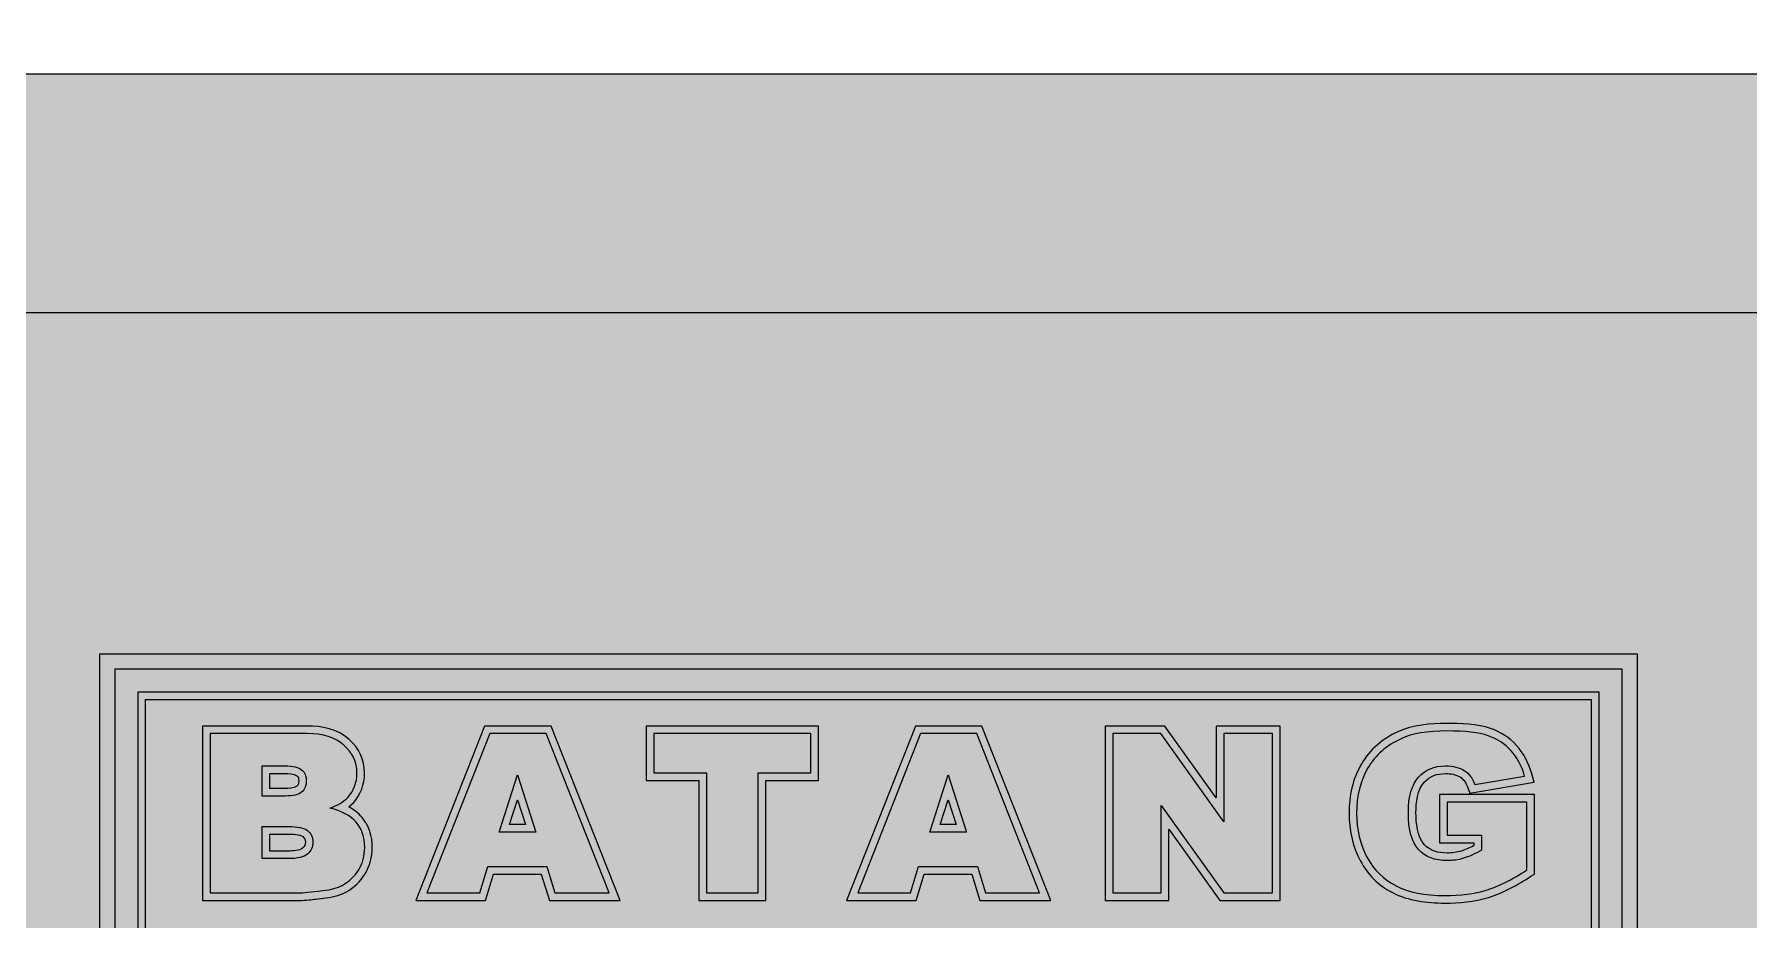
# Model space of a CAD drawing. Header units: centimetres. Extents: x -292707 to 138715, y -53922 to 66277.
# Drawn here: x 79319.1 to 79588.5, y -7425.1 to -7285.9 of the extents above; entities that cross this region are included whole.
import ezdxf
from ezdxf.xclip import XClip

# ---------------------------------------------------------------- set-up
doc = ezdxf.new("R2010")
doc.units = ezdxf.units.CM
doc.header["$XCLIPFRAME"] = 0
for name, color, linetype in [('A-ALINE-1', 91, 'Continuous'), ('A-ALINE-2', 101, 'Continuous'), ('A-ALINE-7', 119, 'Continuous'), ('A-TEXT', 254, 'Continuous')]:
    doc.layers.add(name, color=color, linetype=linetype)
for name, color, linetype, lineweight, true_color in [('A-FILL-1', 250, 'Continuous', 0, 0x333333), ('A-FILL-3', 7, 'Continuous', 0, 0x666666), ('A-FILL-4', 9, 'Continuous', 0, 0x808080), ('A-FILL-7', 7, 'Continuous', 0, 0xcccccc), ('A-HATCH-97', 7, 'Continuous', 0, 0xf7f7f7), ('A-HATCH-97 @ 0.1', 7, 'Continuous', 0, 0xf7f7f7), ('A-HATCH-97 @ 10', 7, 'Continuous', 0, 0xf7f7f7), ('A-HATCH-97 @ 5', 7, 'Continuous', 0, 0xf7f7f7), ('A-HATCH-97 @ 7', 7, 'Continuous', 0, 0xf7f7f7)]:
    doc.layers.add(name, color=color, linetype=linetype, lineweight=lineweight, true_color=true_color)
doc.layers.add('A-SWING AREA', color=7, linetype='Continuous', lineweight=0, true_color=0xf7f7f7, transparency=0.2)
doc.layers.add('Layer 1', color=7, linetype='Continuous', lineweight=0)

# ---------------------------------------------------------------- blocks, each defined once
blk = doc.blocks.new('*U1262')
at = {"layer": 'A-HATCH-97 @ 0.1', "ltscale": 0.25}
h = blk.add_hatch(color=256, dxfattribs=at)
h.dxf.hatch_style = 1
edge = h.paths.add_edge_path()
edge.add_arc((12875.62, 4867.37), 4890.17, 273.02792, 446.81423)
edge.add_line((13147.39, 9749.98), (4559.1, 9751))
edge.add_arc((4877.74, 4867.66), 4893.72, 93.73327, 266.32035)
edge.add_line((4563.67, -15.97), (13133.94, -15.98))
edge = h.paths.add_edge_path(flags=16)
edge.add_arc((12875.62, 4867.37), 3874.17, 273.39645, 446.65752)
edge.add_line((13101.5, 8734.95), (4593.03, 8734.92))
edge.add_arc((4878.11, 4867.29), 3878.12, 94.21564, 265.718)
edge.add_line((4588.55, 1000), (13105.14, 1000))
at = {"layer": 'A-HATCH-97 @ 10', "ltscale": 0.25}
h = blk.add_hatch(color=256, dxfattribs=at)
h.dxf.hatch_style = 1
edge = h.paths.add_edge_path()
edge.add_arc((12875.62, 4867.37), 4890.17, 273.02792, 446.81423)
edge.add_line((13147.39, 9749.98), (4559.1, 9751))
edge.add_arc((4877.74, 4867.66), 4893.72, 93.73327, 266.32035)
edge.add_line((4563.67, -15.97), (13133.94, -15.98))
edge = h.paths.add_edge_path(flags=16)
edge.add_arc((12875.62, 4867.37), 3874.17, 273.39645, 446.65752)
edge.add_line((13101.5, 8734.95), (4593.03, 8734.92))
edge.add_arc((4878.11, 4867.29), 3878.12, 94.21564, 265.718)
edge.add_line((4588.55, 1000), (13105.14, 1000))
at = {"layer": 'A-HATCH-97 @ 5', "ltscale": 0.25}
h = blk.add_hatch(color=256, dxfattribs=at)
h.dxf.hatch_style = 1
edge = h.paths.add_edge_path()
edge.add_arc((12875.62, 4867.37), 4890.17, 273.02792, 446.81423)
edge.add_line((13147.39, 9749.98), (4559.1, 9751))
edge.add_arc((4877.74, 4867.66), 4893.72, 93.73327, 266.32035)
edge.add_line((4563.67, -15.97), (13133.94, -15.98))
edge = h.paths.add_edge_path(flags=16)
edge.add_arc((12875.62, 4867.37), 3874.17, 273.39645, 446.65752)
edge.add_line((13101.5, 8734.95), (4593.03, 8734.92))
edge.add_arc((4878.11, 4867.29), 3878.12, 94.21564, 265.718)
edge.add_line((4588.55, 1000), (13105.14, 1000))
at = {"layer": 'A-HATCH-97 @ 7', "ltscale": 0.25}
h = blk.add_hatch(color=256, dxfattribs=at)
h.dxf.hatch_style = 1
edge = h.paths.add_edge_path()
edge.add_arc((12875.62, 4867.37), 4890.17, 273.02792, 446.81423)
edge.add_line((13147.39, 9749.98), (4559.1, 9751))
edge.add_arc((4877.74, 4867.66), 4893.72, 93.73327, 266.32035)
edge.add_line((4563.67, -15.97), (13133.94, -15.98))
edge = h.paths.add_edge_path(flags=16)
edge.add_arc((12875.62, 4867.37), 3874.17, 273.39645, 446.65752)
edge.add_line((13101.5, 8734.95), (4593.03, 8734.92))
edge.add_arc((4878.11, 4867.29), 3878.12, 94.21564, 265.718)
edge.add_line((4588.55, 1000), (13105.14, 1000))
blk = doc.blocks.new('A$C9c5f5d7f')
at = {"layer": 'A-FILL-3', "ltscale": 0.25}
h = blk.add_hatch(dxfattribs=at)
h.set_pattern_fill('AR-CONC', color=256, scale=1.5)
h.paths.add_polyline_path([(13128.02, 9735), (4559.62, 9735, 0.937266), (4564.7, 0), (13133.09, 0, 0.948995)])
h.paths.add_polyline_path([(13105.14, 1000), (4598.66, 1000, -0.929898), (4594.14, 8735), (13100.62, 8735, -0.942961)], flags=16)
h.paths.add_polyline_path([(13104.93, 1007), (4598.92, 1007, -0.929837), (4594.4, 8728), (13100.42, 8728, -0.942911)], flags=0)
h.paths.add_polyline_path([(13103.33, 1061), (4600.87, 1061, -0.929359), (4596.38, 8674), (13098.84, 8674, -0.94252)], flags=0)
h.paths.add_polyline_path([(13103.12, 1068), (4601.12, 1068, -0.929296), (4596.64, 8667), (13098.63, 8667, -0.942468)], flags=0)
h.paths.add_polyline_path([(14343.5, 4481.31), (14142.03, 4481.31), (14142.03, 1425), (3562.03, 1425), (3562.03, 4481.31), (3360.56, 4481.31), (3360.56, 5218.69), (3562.03, 5218.69), (3562.03, 8275), (14142.03, 8275), (14142.03, 5218.69), (14343.5, 5218.69)], flags=0)
h.paths.add_polyline_path([(12479.9, 4113.37, -0.499146), (12479.9, 5586.63)], flags=0)
h.paths.add_polyline_path([(7945.41, 4850, -1), (9758.65, 4850, -1)], flags=0)
h.paths.add_polyline_path([(5224.16, 4113.37), (5224.16, 5586.63, -0.499146)], flags=0)
at = {"layer": 'A-TEXT', "ltscale": 0.25}
h = blk.add_hatch(dxfattribs=at)
h.set_pattern_fill('AR-SAND', color=256, scale=5)
h.set_pattern_definition([(37.5, (-15380.85, 39760.94), (-8.00016, 244.7066), [0, -193.04, 0, -215.9, 0, -206.375]), (7.5, (-15380.85, 39760.94), (224.7616, 358.4126), [0, -104.14, 0, -173.99, 0, -66.675]), (327.5, (-15537.06, 39760.94), (395.4962, 0.7186), [0, -63.5, 0, -228.6, 0, -298.45]), (317.5, (-15537.06, 39760.94), (381.7782, 111.4647), [0, -31.75, 0, -149.86, 0, -171.45])])
h.paths.add_polyline_path([(13094.56, 8682.16), (4590.38, 8682.16, 0.92959), (4594.89, 1017.16), (13099.06, 1017.16, 0.942709)])
h.paths.add_polyline_path([(14338.46, 5200.85), (14338.46, 4463.47), (14136.99, 4463.47), (14136.99, 1407.16), (3556.99, 1407.16), (3556.99, 4463.47), (3355.52, 4463.47), (3355.52, 5200.85), (3556.99, 5200.85), (3556.99, 8257.16), (14136.99, 8257.16), (14136.99, 5200.85)], flags=16)
h.paths.add_polyline_path([(12474.86, 4095.53, -0.499146), (12474.86, 5568.78)], flags=0)
h.paths.add_polyline_path([(9753.61, 4832.16, -1), (7940.37, 4832.16, -1)], flags=0)
h.paths.add_polyline_path([(5219.12, 4095.53), (5219.12, 5568.78, -0.499146)], flags=0)
at = {"layer": 'A-ALINE-7', "ltscale": 0.14}
for points in [[(13133.51, -16, 0.949076), (13128.43, 9751), (4559.1, 9751, 0.937365), (4564.18, -16)], [(13105.14, 1000, 0.942961), (13100.62, 8735), (4594.14, 8735, 0.929898), (4598.66, 1000)], [(13104.93, 1007, 0.942911), (13100.42, 8728), (4594.4, 8728, 0.929837), (4598.92, 1007)], [(13103.33, 1061, 0.94252), (13098.84, 8674), (4596.38, 8674, 0.929359), (4600.87, 1061)], [(13103.12, 1068, 0.942468), (13098.63, 8667), (4596.64, 8667, 0.929296), (4601.12, 1068)]]:
    blk.add_lwpolyline(points, format="xyb", close=True, dxfattribs=at)
at = {"layer": 'A-HATCH-97'}
blk.add_blockref('*U1262', (0, 0), dxfattribs=at)
blk = doc.blocks.new('A$Cbe0cbb12')
at = {"layer": 'A-FILL-7'}
h = blk.add_hatch(color=256, dxfattribs=at)
h.dxf.hatch_style = 1
h.paths.add_polyline_path([(13116.4, 9302.82), (4610.38, 9302.82, 0.929837), (4614.9, 1581.82), (13120.92, 1581.82, 0.942911)])
h.paths.add_polyline_path([(13119.43, 1631.82), (4616.7, 1631.82, -0.929395), (4612.21, 9252.82), (13114.94, 9252.82, -0.942549)], flags=16)
h.paths.add_polyline_path([(13119.22, 1638.82), (4616.96, 1638.82, -0.929332), (4612.47, 9245.82), (13114.73, 9245.82, -0.942498)], flags=0)
h.paths.add_polyline_path([(16275.77, 5424.98, -1), (16195.77, 5424.98, -1)], flags=0)
h.paths.add_polyline_path([(16270.77, 5424.98, -1), (16200.77, 5424.98, -1)], flags=0)
h.paths.add_polyline_path([(1415.77, 5424.69, -1), (1495.77, 5424.69, -1)], flags=0)
h.paths.add_polyline_path([(1420.77, 5424.69, -1), (1490.77, 5424.69, -1)], flags=0)
at = {"layer": 'A-ALINE-2', "ltscale": 0.14}
blk.add_lwpolyline([(13149.49, 558.82, 0.949076), (13144.41, 10325.82), (4575.08, 10325.82, 0.937365), (4580.17, 558.82)], format="xyb", close=True, dxfattribs=at)
at = {"layer": 'A-ALINE-7', "ltscale": 0.14}
for points in [[(13121.12, 1574.82, 0.942961), (13116.6, 9309.82), (4610.12, 9309.82, 0.929898), (4614.64, 1574.82)], [(13120.92, 1581.82, 0.942911), (13116.4, 9302.82), (4610.38, 9302.82, 0.929837), (4614.9, 1581.82)], [(13119.43, 1631.82, 0.942549), (13114.94, 9252.82), (4612.21, 9252.82, 0.929395), (4616.7, 1631.82)], [(13119.22, 1638.82, 0.942498), (13114.73, 9245.82), (4612.47, 9245.82, 0.929332), (4616.96, 1638.82)]]:
    blk.add_lwpolyline(points, format="xyb", close=True, dxfattribs=at)
at = {"layer": 'A-FILL-4', "ltscale": 0.14}
for points in [[(13149.49, 558.82, 0.949076), (13144.41, 10325.82), (4575.08, 10325.82, 0.937365), (4580.17, 558.82)], [(13149.36, 563.82, 0.949051), (13144.28, 10320.82), (4575.24, 10320.82, 0.937334), (4580.33, 563.82)], [(13146.12, 685.82, 0.948418), (13141.1, 10198.82), (4579.25, 10198.82, 0.936562), (4584.26, 685.82)], [(13145.99, 690.82, 0.948392), (13140.97, 10193.82), (4579.41, 10193.82, 0.936529), (4584.43, 690.82)], [(13142.7, 812.82, 0.947735), (13137.75, 10071.82), (4583.47, 10071.82, 0.935726), (4588.42, 812.82)], [(13142.57, 817.82, 0.947707), (13137.62, 10066.82), (4583.64, 10066.82, 0.935693), (4588.58, 817.82)], [(13139.24, 939.82, 0.947023), (13134.35, 9944.82), (4587.75, 9944.82, 0.934856), (4592.63, 939.82)], [(13139.1, 944.82, 0.946994), (13134.22, 9939.82), (4587.92, 9939.82, 0.934821), (4592.8, 944.82)], [(13135.72, 1066.82, 0.94628), (13130.91, 9817.82), (4592.09, 9817.82, 0.93395), (4596.9, 1066.82)], [(13135.58, 1071.82, 0.94625), (13130.77, 9812.82), (4592.26, 9812.82, 0.933913), (4597.07, 1071.82)], [(13132.15, 1193.82, 0.945506), (13127.41, 9690.82), (4596.5, 9690.82, 0.933004), (4601.24, 1193.82)], [(13132.01, 1198.82, 0.945474), (13127.27, 9685.82), (4596.67, 9685.82, 0.932966), (4601.41, 1198.82)], [(13128.53, 1320.82, 0.944696), (13123.86, 9563.82), (4600.97, 9563.82, 0.932015), (4605.64, 1320.82)], [(13128.39, 1325.82, 0.944663), (13123.72, 9558.82), (4601.14, 9558.82, 0.931975), (4605.81, 1325.82)], [(13124.86, 1447.82, 0.943849), (13120.26, 9436.82), (4605.51, 9436.82, 0.930981), (4610.1, 1447.82)], [(13124.71, 1452.82, 0.943815), (13120.12, 9431.82), (4605.69, 9431.82, 0.93094), (4610.28, 1452.82)]]:
    blk.add_lwpolyline(points, format="xyb", close=True, dxfattribs=at)
blk = doc.blocks.new('A$Cd4ad7b5f')
at = {"layer": 'A-TEXT', "ltscale": 0.25}
ref = blk.add_blockref('A$Cbe0cbb12', (0, -395.24), dxfattribs=at)
XClip(ref).set_block_clipping_path([(8868.0110777855, 2208.5938469607), (13149.4932564329, 2208.5938469592), (13149.4932564269, 1234.4284291711), (13277.9047802549, 1160.047494989), (13002.8841529844, 1124.4739437796), (13149.4932564269, 1088.9003925701), (13149.4932564269, 218.7804978578), (8868.0110777795, 218.7804978593), (8868.0110777795, 1088.9003925716), (8721.401974337, 1124.473943781), (8996.4226016075, 1160.0474949905), (8868.0110777795, 1234.4284291725)])
blk = doc.blocks.new('Block_0')
at = {"layer": 'A-FILL-1', "true_color": 0x1d1819, "transparency": 33554687}
h = blk.add_hatch(color=250, dxfattribs=at)
edge = h.paths.add_edge_path()
edge.add_spline(control_points=[(248.03, -351.33), (248.03, -351.33), (248.03, -420.03), (248.03, -420.03), (248.19, -439.94), (261.16, -466.28), (297.64, -475.34), (334.11, -466.28), (347.09, -439.94), (347.24, -420.03), (347.24, -420.03), (347.24, -351.33), (347.24, -351.33), (347.24, -351.33), (297.64, -351.33), (297.64, -351.33), (297.64, -351.33), (248.03, -351.33), (248.03, -351.33)], knot_values=[0, 0, 0, 0, 1, 1, 1, 2, 2, 2, 3, 3, 3, 4, 4, 4, 5, 5, 5, 6, 6, 6, 6], degree=3, periodic=0)
at = {"layer": 'A-FILL-1', "true_color": 0xfefefe, "transparency": 33554687}
h = blk.add_hatch(color=7, dxfattribs=at)
edge = h.paths.add_edge_path()
edge.add_spline(control_points=[(249.02, -352.31), (249.02, -352.31), (249.02, -420.02), (249.02, -420.02), (249.1, -431.23), (253.2, -442.29), (260, -451.16), (269.34, -463.35), (282.93, -470.63), (297.64, -474.33), (312.34, -470.63), (325.93, -463.35), (335.28, -451.16), (342.07, -442.29), (346.17, -431.23), (346.26, -420.02), (346.26, -420.02), (346.26, -352.31), (346.26, -352.31), (346.26, -352.31), (249.02, -352.31), (249.02, -352.31)], knot_values=[0, 0, 0, 0, 1, 1, 1, 2, 2, 2, 3, 3, 3, 4, 4, 4, 5, 5, 5, 6, 6, 6, 7, 7, 7, 7], degree=3, periodic=0)
at = {"layer": 'A-FILL-1', "true_color": 0x1d1819, "transparency": 33554687}
h = blk.add_hatch(color=250, dxfattribs=at)
edge = h.paths.add_edge_path()
edge.add_spline(control_points=[(250.49, -353.79), (250.49, -353.79), (250.49, -420.02), (250.49, -420.02), (250.58, -430.9), (254.57, -441.65), (261.17, -450.26), (270.23, -462.08), (283.4, -469.17), (297.64, -472.81), (311.88, -469.17), (325.05, -462.08), (334.11, -450.26), (340.7, -441.65), (344.7, -430.9), (344.78, -420.02), (344.78, -420.02), (344.78, -353.79), (344.78, -353.79), (344.78, -353.79), (250.49, -353.79), (250.49, -353.79)], knot_values=[0, 0, 0, 0, 1, 1, 1, 2, 2, 2, 3, 3, 3, 4, 4, 4, 5, 5, 5, 6, 6, 6, 7, 7, 7, 7], degree=3, periodic=0)
at = {"layer": 'A-FILL-1', "true_color": 0xd60007, "transparency": 33554687}
h = blk.add_hatch(color=12, dxfattribs=at)
edge = h.paths.add_edge_path()
edge.add_spline(control_points=[(250.98, -354.28), (250.98, -354.28), (250.98, -420.01), (250.98, -420.01), (251.07, -430.79), (255.03, -441.44), (261.56, -449.96), (270.52, -461.66), (283.55, -468.68), (297.64, -472.3), (311.72, -468.68), (324.75, -461.66), (333.72, -449.96), (340.25, -441.44), (344.21, -430.79), (344.29, -420.02), (344.29, -420.02), (344.29, -354.28), (344.29, -354.28), (344.29, -354.28), (250.98, -354.28), (250.98, -354.28)], knot_values=[0, 0, 0, 0, 1, 1, 1, 2, 2, 2, 3, 3, 3, 4, 4, 4, 5, 5, 5, 6, 6, 6, 7, 7, 7, 7], degree=3, periodic=0)
at = {"layer": 'A-FILL-1', "true_color": 0x1d1819, "transparency": 33554687}
h = blk.add_hatch(color=250, dxfattribs=at)
edge = h.paths.add_edge_path()
edge.add_spline(control_points=[(303.29, -362.35), (303.29, -362.35), (302.78, -360.75), (302.78, -360.75), (302.78, -360.75), (302.26, -362.35), (302.26, -362.35), (302.26, -362.35), (303.29, -362.35), (303.29, -362.35)], knot_values=[0, 0, 0, 0, 1, 1, 1, 2, 2, 2, 3, 3, 3, 3], degree=3, periodic=0)
edge = h.paths.add_edge_path()
edge.add_spline(control_points=[(275.49, -362.35), (275.49, -362.35), (274.98, -360.75), (274.98, -360.75), (274.98, -360.75), (274.47, -362.35), (274.47, -362.35), (274.47, -362.35), (275.49, -362.35), (275.49, -362.35), (275.49, -362.35), (275.49, -362.35), (275.49, -362.35)], knot_values=[0, 0, 0, 0, 1, 1, 1, 2, 2, 2, 3, 3, 3, 4, 4, 4, 4], degree=3, periodic=0)
edge = h.paths.add_edge_path()
edge.add_spline(control_points=[(259, -364.06), (259, -364.06), (260.21, -364.06), (260.21, -364.06), (260.44, -364.06), (260.92, -364.04), (261.11, -363.88), (261.24, -363.77), (261.29, -363.64), (261.29, -363.48), (261.29, -363.33), (261.24, -363.22), (261.12, -363.13), (260.93, -362.98), (260.43, -362.96), (260.2, -362.96), (260.2, -362.96), (259, -362.96), (259, -362.96), (259, -362.96), (259, -364.06), (259, -364.06), (259, -364.06), (259, -364.06), (259, -364.06)], knot_values=[0, 0, 0, 0, 1, 1, 1, 2, 2, 2, 3, 3, 3, 4, 4, 4, 5, 5, 5, 6, 6, 6, 7, 7, 7, 8, 8, 8, 8], degree=3, periodic=0)
edge = h.paths.add_edge_path()
edge.add_spline(control_points=[(259, -360.02), (259, -360.02), (259.96, -360.02), (259.96, -360.02), (260.14, -360.02), (260.58, -360), (260.73, -359.88), (260.84, -359.79), (260.86, -359.65), (260.86, -359.52), (260.86, -359.39), (260.84, -359.28), (260.73, -359.2), (260.58, -359.07), (260.17, -359.06), (259.98, -359.06), (259.98, -359.06), (259, -359.06), (259, -359.06), (259, -359.06), (259, -360.02), (259, -360.02), (259, -360.02), (259, -360.02), (259, -360.02)], knot_values=[0, 0, 0, 0, 1, 1, 1, 2, 2, 2, 3, 3, 3, 4, 4, 4, 5, 5, 5, 6, 6, 6, 7, 7, 7, 8, 8, 8, 8], degree=3, periodic=0)
edge = h.paths.add_edge_path()
edge.add_spline(control_points=[(336.71, -363.71), (336.71, -363.71), (336.71, -363.53), (336.71, -363.53), (336.71, -363.53), (334.49, -363.53), (334.49, -363.53), (334.49, -363.53), (334.49, -360.41), (334.49, -360.41), (334.49, -360.41), (340.62, -360.41), (340.62, -360.41), (340.62, -360.41), (340.62, -365.55), (340.62, -365.55), (340.62, -365.55), (340.39, -365.69), (340.39, -365.69), (339.56, -366.23), (338.61, -366.76), (337.66, -367.05), (336.75, -367.33), (335.76, -367.42), (334.82, -367.42), (333.68, -367.42), (332.48, -367.27), (331.46, -366.74), (330.55, -366.28), (329.86, -365.58), (329.38, -364.68), (328.87, -363.73), (328.65, -362.69), (328.65, -361.62), (328.65, -360.5), (328.88, -359.42), (329.45, -358.44), (330, -357.5), (330.81, -356.81), (331.8, -356.36), (332.75, -355.92), (333.92, -355.82), (334.96, -355.82), (335.84, -355.82), (336.95, -355.86), (337.79, -356.15), (338.44, -356.38), (339.01, -356.74), (339.47, -357.24), (339.94, -357.77), (340.25, -358.4), (340.45, -359.08), (340.45, -359.08), (340.61, -359.61), (340.61, -359.61), (340.61, -359.61), (336.44, -360.32), (336.44, -360.32), (336.44, -360.32), (336.3, -359.92), (336.3, -359.92), (336.21, -359.66), (336.06, -359.44), (335.82, -359.28), (335.55, -359.11), (335.2, -359.06), (334.88, -359.06), (334.34, -359.06), (333.87, -359.21), (333.5, -359.62), (333.06, -360.11), (332.97, -360.95), (332.97, -361.58), (332.97, -362.22), (333.05, -363.14), (333.51, -363.63), (333.89, -364.06), (334.42, -364.19), (334.98, -364.19), (335.29, -364.19), (335.6, -364.15), (335.9, -364.06), (336.18, -363.97), (336.45, -363.85), (336.71, -363.71), (336.71, -363.71), (336.71, -363.71), (336.71, -363.71)], knot_values=[0, 0, 0, 0, 1, 1, 1, 2, 2, 2, 3, 3, 3, 4, 4, 4, 5, 5, 5, 6, 6, 6, 7, 7, 7, 8, 8, 8, 9, 9, 9, 10, 10, 10, 11, 11, 11, 12, 12, 12, 13, 13, 13, 14, 14, 14, 15, 15, 15, 16, 16, 16, 17, 17, 17, 18, 18, 18, 19, 19, 19, 20, 20, 20, 21, 21, 21, 22, 22, 22, 23, 23, 23, 24, 24, 24, 25, 25, 25, 26, 26, 26, 27, 27, 27, 28, 28, 28, 29, 29, 29, 29], degree=3, periodic=0)
edge = h.paths.add_edge_path()
edge.add_spline(control_points=[(320.08, -360.63), (320.08, -360.63), (320.08, -355.99), (320.08, -355.99), (320.08, -355.99), (324.21, -355.99), (324.21, -355.99), (324.21, -355.99), (324.21, -367.25), (324.21, -367.25), (324.21, -367.25), (320.32, -367.25), (320.32, -367.25), (320.32, -367.25), (317.02, -362.65), (317.02, -362.65), (317.02, -362.65), (317.02, -367.25), (317.02, -367.25), (317.02, -367.25), (312.91, -367.25), (312.91, -367.25), (312.91, -367.25), (312.91, -355.99), (312.91, -355.99), (312.91, -355.99), (316.77, -355.99), (316.77, -355.99), (316.77, -355.99), (320.08, -360.63), (320.08, -360.63), (320.08, -360.63), (320.08, -360.63), (320.08, -360.63)], knot_values=[0, 0, 0, 0, 1, 1, 1, 2, 2, 2, 3, 3, 3, 4, 4, 4, 5, 5, 5, 6, 6, 6, 7, 7, 7, 8, 8, 8, 9, 9, 9, 10, 10, 10, 11, 11, 11, 11], degree=3, periodic=0)
edge = h.paths.add_edge_path()
edge.add_spline(control_points=[(304.3, -365.55), (304.3, -365.55), (301.23, -365.55), (301.23, -365.55), (301.23, -365.55), (300.71, -367.25), (300.71, -367.25), (300.71, -367.25), (296.22, -367.25), (296.22, -367.25), (296.22, -367.25), (300.66, -355.99), (300.66, -355.99), (300.66, -355.99), (304.96, -355.99), (304.96, -355.99), (304.96, -355.99), (309.41, -367.25), (309.41, -367.25), (309.41, -367.25), (304.83, -367.25), (304.83, -367.25), (304.83, -367.25), (304.3, -365.55), (304.3, -365.55), (304.3, -365.55), (304.3, -365.55), (304.3, -365.55)], knot_values=[0, 0, 0, 0, 1, 1, 1, 2, 2, 2, 3, 3, 3, 4, 4, 4, 5, 5, 5, 6, 6, 6, 7, 7, 7, 8, 8, 8, 9, 9, 9, 9], degree=3, periodic=0)
edge = h.paths.add_edge_path()
edge.add_spline(control_points=[(291.01, -359.51), (291.01, -359.51), (291.01, -367.25), (291.01, -367.25), (291.01, -367.25), (286.69, -367.25), (286.69, -367.25), (286.69, -367.25), (286.69, -359.51), (286.69, -359.51), (286.69, -359.51), (283.29, -359.51), (283.29, -359.51), (283.29, -359.51), (283.29, -355.99), (283.29, -355.99), (283.29, -355.99), (294.41, -355.99), (294.41, -355.99), (294.41, -355.99), (294.41, -359.51), (294.41, -359.51), (294.41, -359.51), (291.01, -359.51), (291.01, -359.51), (291.01, -359.51), (291.01, -359.51), (291.01, -359.51)], knot_values=[0, 0, 0, 0, 1, 1, 1, 2, 2, 2, 3, 3, 3, 4, 4, 4, 5, 5, 5, 6, 6, 6, 7, 7, 7, 8, 8, 8, 9, 9, 9, 9], degree=3, periodic=0)
edge = h.paths.add_edge_path()
edge.add_spline(control_points=[(276.51, -365.55), (276.51, -365.55), (273.43, -365.55), (273.43, -365.55), (273.43, -365.55), (272.91, -367.25), (272.91, -367.25), (272.91, -367.25), (268.42, -367.25), (268.42, -367.25), (268.42, -367.25), (272.86, -355.99), (272.86, -355.99), (272.86, -355.99), (277.16, -355.99), (277.16, -355.99), (277.16, -355.99), (281.61, -367.25), (281.61, -367.25), (281.61, -367.25), (277.04, -367.25), (277.04, -367.25), (277.04, -367.25), (276.51, -365.55), (276.51, -365.55), (276.51, -365.55), (276.51, -365.55), (276.51, -365.55)], knot_values=[0, 0, 0, 0, 1, 1, 1, 2, 2, 2, 3, 3, 3, 4, 4, 4, 5, 5, 5, 6, 6, 6, 7, 7, 7, 8, 8, 8, 9, 9, 9, 9], degree=3, periodic=0)
edge = h.paths.add_edge_path()
edge.add_spline(control_points=[(264.09, -361.21), (264.41, -361.38), (264.7, -361.6), (264.95, -361.89), (265.41, -362.44), (265.61, -363.11), (265.61, -363.83), (265.61, -364.44), (265.46, -365.01), (265.15, -365.53), (264.84, -366.03), (264.42, -366.43), (263.9, -366.71), (263.48, -366.94), (262.93, -367.05), (262.46, -367.1), (262.14, -367.14), (261.82, -367.18), (261.51, -367.21), (261.31, -367.23), (261.1, -367.25), (260.9, -367.25), (260.9, -367.25), (254.66, -367.25), (254.66, -367.25), (254.66, -367.25), (254.66, -355.99), (254.66, -355.99), (254.66, -355.99), (261.39, -355.99), (261.39, -355.99), (262.36, -355.99), (263.36, -356.19), (264.11, -356.85), (264.76, -357.43), (265.11, -358.17), (265.11, -359.04), (265.11, -359.76), (264.87, -360.4), (264.39, -360.94), (264.29, -361.04), (264.19, -361.13), (264.09, -361.21), (264.09, -361.21), (264.09, -361.21), (264.09, -361.21)], knot_values=[0, 0, 0, 0, 1, 1, 1, 2, 2, 2, 3, 3, 3, 4, 4, 4, 5, 5, 5, 6, 6, 6, 7, 7, 7, 8, 8, 8, 9, 9, 9, 10, 10, 10, 11, 11, 11, 12, 12, 12, 13, 13, 13, 14, 14, 14, 15, 15, 15, 15], degree=3, periodic=0)
at = {"layer": 'A-FILL-1', "true_color": 0xfefefe, "transparency": 33554687}
h = blk.add_hatch(color=7, dxfattribs=at)
edge = h.paths.add_edge_path()
edge.add_spline(control_points=[(334.98, -363.03), (334.98, -363.03), (334.98, -360.9), (334.98, -360.9), (334.98, -360.9), (340.13, -360.9), (340.13, -360.9), (340.13, -360.9), (340.13, -365.28), (340.13, -365.28), (339.14, -365.92), (338.27, -366.35), (337.51, -366.58), (336.75, -366.82), (335.86, -366.93), (334.82, -366.93), (333.54, -366.93), (332.49, -366.72), (331.69, -366.31), (330.88, -365.89), (330.25, -365.27), (329.81, -364.45), (329.37, -363.63), (329.14, -362.69), (329.14, -361.62), (329.14, -360.5), (329.39, -359.52), (329.87, -358.69), (330.36, -357.87), (331.07, -357.24), (332.01, -356.81), (332.74, -356.47), (333.72, -356.31), (334.96, -356.31), (336.15, -356.31), (337.04, -356.41), (337.63, -356.62), (338.22, -356.82), (338.71, -357.14), (339.1, -357.57), (339.49, -358), (339.79, -358.55), (339.98, -359.22), (339.98, -359.22), (336.77, -359.76), (336.77, -359.76), (336.63, -359.37), (336.41, -359.08), (336.09, -358.87), (335.78, -358.67), (335.37, -358.56), (334.88, -358.56), (334.15, -358.56), (333.57, -358.81), (333.14, -359.29), (332.7, -359.77), (332.48, -360.54), (332.48, -361.58), (332.48, -362.7), (332.7, -363.49), (333.14, -363.97), (333.58, -364.44), (334.19, -364.68), (334.98, -364.68), (335.35, -364.68), (335.71, -364.63), (336.04, -364.53), (336.38, -364.42), (336.77, -364.25), (337.21, -364), (337.21, -364), (337.21, -363.03), (337.21, -363.03), (337.21, -363.03), (334.98, -363.03), (334.98, -363.03)], knot_values=[0, 0, 0, 0, 1, 1, 1, 2, 2, 2, 3, 3, 3, 4, 4, 4, 5, 5, 5, 6, 6, 6, 7, 7, 7, 8, 8, 8, 9, 9, 9, 10, 10, 10, 11, 11, 11, 12, 12, 12, 13, 13, 13, 14, 14, 14, 15, 15, 15, 16, 16, 16, 17, 17, 17, 18, 18, 18, 19, 19, 19, 20, 20, 20, 21, 21, 21, 22, 22, 22, 23, 23, 23, 24, 24, 24, 25, 25, 25, 25], degree=3, periodic=0)
edge = h.paths.add_edge_path()
edge.add_spline(control_points=[(313.4, -356.48), (313.4, -356.48), (316.51, -356.48), (316.51, -356.48), (316.51, -356.48), (320.57, -362.17), (320.57, -362.17), (320.57, -362.17), (320.57, -356.48), (320.57, -356.48), (320.57, -356.48), (323.71, -356.48), (323.71, -356.48), (323.71, -356.48), (323.71, -366.76), (323.71, -366.76), (323.71, -366.76), (320.57, -366.76), (320.57, -366.76), (320.57, -366.76), (316.53, -361.12), (316.53, -361.12), (316.53, -361.12), (316.53, -366.76), (316.53, -366.76), (316.53, -366.76), (313.4, -366.76), (313.4, -366.76), (313.4, -366.76), (313.4, -356.48), (313.4, -356.48), (313.4, -356.48), (313.4, -356.48), (313.4, -356.48)], knot_values=[0, 0, 0, 0, 1, 1, 1, 2, 2, 2, 3, 3, 3, 4, 4, 4, 5, 5, 5, 6, 6, 6, 7, 7, 7, 8, 8, 8, 9, 9, 9, 10, 10, 10, 11, 11, 11, 11], degree=3, periodic=0)
edge = h.paths.add_edge_path()
edge.add_spline(control_points=[(303.97, -362.84), (303.97, -362.84), (302.77, -359.14), (302.77, -359.14), (302.77, -359.14), (301.59, -362.84), (301.59, -362.84), (301.59, -362.84), (303.97, -362.84), (303.97, -362.84), (303.97, -362.84), (303.97, -362.84), (303.97, -362.84)], knot_values=[0, 0, 0, 0, 1, 1, 1, 2, 2, 2, 3, 3, 3, 4, 4, 4, 4], degree=3, periodic=0)
edge = h.paths.add_edge_path()
edge.add_spline(control_points=[(304.67, -365.06), (304.67, -365.06), (300.87, -365.06), (300.87, -365.06), (300.87, -365.06), (300.35, -366.76), (300.35, -366.76), (300.35, -366.76), (296.94, -366.76), (296.94, -366.76), (296.94, -366.76), (300.99, -356.48), (300.99, -356.48), (300.99, -356.48), (304.63, -356.48), (304.63, -356.48), (304.63, -356.48), (308.68, -366.76), (308.68, -366.76), (308.68, -366.76), (305.19, -366.76), (305.19, -366.76), (305.19, -366.76), (304.67, -365.06), (304.67, -365.06), (304.67, -365.06), (304.67, -365.06), (304.67, -365.06)], knot_values=[0, 0, 0, 0, 1, 1, 1, 2, 2, 2, 3, 3, 3, 4, 4, 4, 5, 5, 5, 6, 6, 6, 7, 7, 7, 8, 8, 8, 9, 9, 9, 9], degree=3, periodic=0)
edge = h.paths.add_edge_path()
edge.add_spline(control_points=[(283.78, -356.48), (283.78, -356.48), (293.92, -356.48), (293.92, -356.48), (293.92, -356.48), (293.92, -359.02), (293.92, -359.02), (293.92, -359.02), (290.51, -359.02), (290.51, -359.02), (290.51, -359.02), (290.51, -366.76), (290.51, -366.76), (290.51, -366.76), (287.18, -366.76), (287.18, -366.76), (287.18, -366.76), (287.18, -359.02), (287.18, -359.02), (287.18, -359.02), (283.78, -359.02), (283.78, -359.02), (283.78, -359.02), (283.78, -356.48), (283.78, -356.48), (283.78, -356.48), (283.78, -356.48), (283.78, -356.48)], knot_values=[0, 0, 0, 0, 1, 1, 1, 2, 2, 2, 3, 3, 3, 4, 4, 4, 5, 5, 5, 6, 6, 6, 7, 7, 7, 8, 8, 8, 9, 9, 9, 9], degree=3, periodic=0)
edge = h.paths.add_edge_path()
edge.add_spline(control_points=[(276.17, -362.84), (276.17, -362.84), (274.98, -359.14), (274.98, -359.14), (274.98, -359.14), (273.79, -362.84), (273.79, -362.84), (273.79, -362.84), (276.17, -362.84), (276.17, -362.84), (276.17, -362.84), (276.17, -362.84), (276.17, -362.84)], knot_values=[0, 0, 0, 0, 1, 1, 1, 2, 2, 2, 3, 3, 3, 4, 4, 4, 4], degree=3, periodic=0)
edge = h.paths.add_edge_path()
edge.add_spline(control_points=[(276.87, -365.06), (276.87, -365.06), (273.07, -365.06), (273.07, -365.06), (273.07, -365.06), (272.55, -366.76), (272.55, -366.76), (272.55, -366.76), (269.14, -366.76), (269.14, -366.76), (269.14, -366.76), (273.2, -356.48), (273.2, -356.48), (273.2, -356.48), (276.83, -356.48), (276.83, -356.48), (276.83, -356.48), (280.89, -366.76), (280.89, -366.76), (280.89, -366.76), (277.4, -366.76), (277.4, -366.76), (277.4, -366.76), (276.87, -365.06), (276.87, -365.06), (276.87, -365.06), (276.87, -365.06), (276.87, -365.06)], knot_values=[0, 0, 0, 0, 1, 1, 1, 2, 2, 2, 3, 3, 3, 4, 4, 4, 5, 5, 5, 6, 6, 6, 7, 7, 7, 8, 8, 8, 9, 9, 9, 9], degree=3, periodic=0)
edge = h.paths.add_edge_path()
edge.add_spline(control_points=[(258.51, -364.55), (258.51, -364.55), (260.21, -364.55), (260.21, -364.55), (260.79, -364.55), (261.19, -364.45), (261.42, -364.26), (261.66, -364.06), (261.78, -363.8), (261.78, -363.48), (261.78, -363.17), (261.66, -362.93), (261.43, -362.74), (261.2, -362.56), (260.79, -362.47), (260.2, -362.47), (260.2, -362.47), (258.51, -362.47), (258.51, -362.47), (258.51, -362.47), (258.51, -364.55), (258.51, -364.55), (258.51, -364.55), (258.51, -364.55), (258.51, -364.55)], knot_values=[0, 0, 0, 0, 1, 1, 1, 2, 2, 2, 3, 3, 3, 4, 4, 4, 5, 5, 5, 6, 6, 6, 7, 7, 7, 8, 8, 8, 8], degree=3, periodic=0)
edge = h.paths.add_edge_path()
edge.add_spline(control_points=[(258.51, -360.51), (258.51, -360.51), (259.96, -360.51), (259.96, -360.51), (260.48, -360.51), (260.84, -360.43), (261.05, -360.26), (261.25, -360.08), (261.35, -359.84), (261.35, -359.52), (261.35, -359.22), (261.25, -358.98), (261.05, -358.82), (260.84, -358.65), (260.49, -358.56), (259.98, -358.56), (259.98, -358.56), (258.51, -358.56), (258.51, -358.56), (258.51, -358.56), (258.51, -360.51), (258.51, -360.51), (258.51, -360.51), (258.51, -360.51), (258.51, -360.51)], knot_values=[0, 0, 0, 0, 1, 1, 1, 2, 2, 2, 3, 3, 3, 4, 4, 4, 5, 5, 5, 6, 6, 6, 7, 7, 7, 8, 8, 8, 8], degree=3, periodic=0)
edge = h.paths.add_edge_path()
edge.add_spline(control_points=[(255.15, -356.48), (255.15, -356.48), (261.39, -356.48), (261.39, -356.48), (262.43, -356.48), (263.23, -356.73), (263.78, -357.22), (264.34, -357.71), (264.62, -358.32), (264.62, -359.04), (264.62, -359.65), (264.42, -360.17), (264.02, -360.6), (263.76, -360.89), (263.37, -361.12), (262.86, -361.29), (263.63, -361.47), (264.2, -361.77), (264.57, -362.2), (264.93, -362.64), (265.12, -363.18), (265.12, -363.83), (265.12, -364.37), (264.99, -364.84), (264.73, -365.27), (264.47, -365.7), (264.11, -366.03), (263.66, -366.28), (263.38, -366.43), (262.96, -366.55), (262.4, -366.61), (261.64, -366.71), (261.15, -366.76), (260.9, -366.76), (260.9, -366.76), (255.15, -366.76), (255.15, -366.76), (255.15, -366.76), (255.15, -356.48), (255.15, -356.48), (255.15, -356.48), (255.15, -356.48), (255.15, -356.48)], knot_values=[0, 0, 0, 0, 1, 1, 1, 2, 2, 2, 3, 3, 3, 4, 4, 4, 5, 5, 5, 6, 6, 6, 7, 7, 7, 8, 8, 8, 9, 9, 9, 10, 10, 10, 11, 11, 11, 12, 12, 12, 13, 13, 13, 14, 14, 14, 14], degree=3, periodic=0)
at = {"layer": 'A-FILL-1'}
for points, knots in [([(248.03, -351.33), (248.03, -351.33), (248.03, -420.03), (248.03, -420.03), (248.19, -439.94), (261.16, -466.28), (297.64, -475.34), (334.11, -466.28), (347.09, -439.94), (347.24, -420.03), (347.24, -420.03), (347.24, -351.33), (347.24, -351.33), (347.24, -351.33), (297.64, -351.33), (297.64, -351.33), (297.64, -351.33), (248.03, -351.33), (248.03, -351.33)], [0, 0, 0, 0, 1, 1, 1, 2, 2, 2, 3, 3, 3, 4, 4, 4, 5, 5, 5, 6, 6, 6, 6]), ([(249.02, -352.31), (249.02, -352.31), (249.02, -420.02), (249.02, -420.02), (249.1, -431.23), (253.2, -442.29), (260, -451.16), (269.34, -463.35), (282.93, -470.63), (297.64, -474.33), (312.34, -470.63), (325.93, -463.35), (335.28, -451.16), (342.07, -442.29), (346.17, -431.23), (346.26, -420.02), (346.26, -420.02), (346.26, -352.31), (346.26, -352.31), (346.26, -352.31), (249.02, -352.31), (249.02, -352.31)], [0, 0, 0, 0, 1, 1, 1, 2, 2, 2, 3, 3, 3, 4, 4, 4, 5, 5, 5, 6, 6, 6, 7, 7, 7, 7]), ([(250.49, -353.79), (250.49, -353.79), (250.49, -420.02), (250.49, -420.02), (250.58, -430.9), (254.57, -441.65), (261.17, -450.26), (270.23, -462.08), (283.4, -469.17), (297.64, -472.81), (311.88, -469.17), (325.05, -462.08), (334.11, -450.26), (340.7, -441.65), (344.7, -430.9), (344.78, -420.02), (344.78, -420.02), (344.78, -353.79), (344.78, -353.79), (344.78, -353.79), (250.49, -353.79), (250.49, -353.79)], [0, 0, 0, 0, 1, 1, 1, 2, 2, 2, 3, 3, 3, 4, 4, 4, 5, 5, 5, 6, 6, 6, 7, 7, 7, 7]), ([(250.98, -354.28), (250.98, -354.28), (250.98, -420.01), (250.98, -420.01), (251.07, -430.79), (255.03, -441.44), (261.56, -449.96), (270.52, -461.66), (283.55, -468.68), (297.64, -472.3), (311.72, -468.68), (324.75, -461.66), (333.72, -449.96), (340.25, -441.44), (344.21, -430.79), (344.29, -420.02), (344.29, -420.02), (344.29, -354.28), (344.29, -354.28), (344.29, -354.28), (250.98, -354.28), (250.98, -354.28)], [0, 0, 0, 0, 1, 1, 1, 2, 2, 2, 3, 3, 3, 4, 4, 4, 5, 5, 5, 6, 6, 6, 7, 7, 7, 7]), ([(264.09, -361.21), (264.41, -361.38), (264.7, -361.6), (264.95, -361.89), (265.41, -362.44), (265.61, -363.11), (265.61, -363.83), (265.61, -364.44), (265.46, -365.01), (265.15, -365.53), (264.84, -366.03), (264.42, -366.43), (263.9, -366.71), (263.48, -366.94), (262.93, -367.05), (262.46, -367.1), (262.14, -367.14), (261.82, -367.18), (261.51, -367.21), (261.31, -367.23), (261.1, -367.25), (260.9, -367.25), (260.9, -367.25), (254.66, -367.25), (254.66, -367.25), (254.66, -367.25), (254.66, -355.99), (254.66, -355.99), (254.66, -355.99), (261.39, -355.99), (261.39, -355.99), (262.36, -355.99), (263.36, -356.19), (264.11, -356.85), (264.76, -357.43), (265.11, -358.17), (265.11, -359.04), (265.11, -359.76), (264.87, -360.4), (264.39, -360.94), (264.29, -361.04), (264.19, -361.13), (264.09, -361.21), (264.09, -361.21), (264.09, -361.21), (264.09, -361.21)], [0, 0, 0, 0, 1, 1, 1, 2, 2, 2, 3, 3, 3, 4, 4, 4, 5, 5, 5, 6, 6, 6, 7, 7, 7, 8, 8, 8, 9, 9, 9, 10, 10, 10, 11, 11, 11, 12, 12, 12, 13, 13, 13, 14, 14, 14, 15, 15, 15, 15]), ([(276.51, -365.55), (276.51, -365.55), (273.43, -365.55), (273.43, -365.55), (273.43, -365.55), (272.91, -367.25), (272.91, -367.25), (272.91, -367.25), (268.42, -367.25), (268.42, -367.25), (268.42, -367.25), (272.86, -355.99), (272.86, -355.99), (272.86, -355.99), (277.16, -355.99), (277.16, -355.99), (277.16, -355.99), (281.61, -367.25), (281.61, -367.25), (281.61, -367.25), (277.04, -367.25), (277.04, -367.25), (277.04, -367.25), (276.51, -365.55), (276.51, -365.55), (276.51, -365.55), (276.51, -365.55), (276.51, -365.55)], [0, 0, 0, 0, 1, 1, 1, 2, 2, 2, 3, 3, 3, 4, 4, 4, 5, 5, 5, 6, 6, 6, 7, 7, 7, 8, 8, 8, 9, 9, 9, 9]), ([(291.01, -359.51), (291.01, -359.51), (291.01, -367.25), (291.01, -367.25), (291.01, -367.25), (286.69, -367.25), (286.69, -367.25), (286.69, -367.25), (286.69, -359.51), (286.69, -359.51), (286.69, -359.51), (283.29, -359.51), (283.29, -359.51), (283.29, -359.51), (283.29, -355.99), (283.29, -355.99), (283.29, -355.99), (294.41, -355.99), (294.41, -355.99), (294.41, -355.99), (294.41, -359.51), (294.41, -359.51), (294.41, -359.51), (291.01, -359.51), (291.01, -359.51), (291.01, -359.51), (291.01, -359.51), (291.01, -359.51)], [0, 0, 0, 0, 1, 1, 1, 2, 2, 2, 3, 3, 3, 4, 4, 4, 5, 5, 5, 6, 6, 6, 7, 7, 7, 8, 8, 8, 9, 9, 9, 9]), ([(304.3, -365.55), (304.3, -365.55), (301.23, -365.55), (301.23, -365.55), (301.23, -365.55), (300.71, -367.25), (300.71, -367.25), (300.71, -367.25), (296.22, -367.25), (296.22, -367.25), (296.22, -367.25), (300.66, -355.99), (300.66, -355.99), (300.66, -355.99), (304.96, -355.99), (304.96, -355.99), (304.96, -355.99), (309.41, -367.25), (309.41, -367.25), (309.41, -367.25), (304.83, -367.25), (304.83, -367.25), (304.83, -367.25), (304.3, -365.55), (304.3, -365.55), (304.3, -365.55), (304.3, -365.55), (304.3, -365.55)], [0, 0, 0, 0, 1, 1, 1, 2, 2, 2, 3, 3, 3, 4, 4, 4, 5, 5, 5, 6, 6, 6, 7, 7, 7, 8, 8, 8, 9, 9, 9, 9]), ([(320.08, -360.63), (320.08, -360.63), (320.08, -355.99), (320.08, -355.99), (320.08, -355.99), (324.21, -355.99), (324.21, -355.99), (324.21, -355.99), (324.21, -367.25), (324.21, -367.25), (324.21, -367.25), (320.32, -367.25), (320.32, -367.25), (320.32, -367.25), (317.02, -362.65), (317.02, -362.65), (317.02, -362.65), (317.02, -367.25), (317.02, -367.25), (317.02, -367.25), (312.91, -367.25), (312.91, -367.25), (312.91, -367.25), (312.91, -355.99), (312.91, -355.99), (312.91, -355.99), (316.77, -355.99), (316.77, -355.99), (316.77, -355.99), (320.08, -360.63), (320.08, -360.63), (320.08, -360.63), (320.08, -360.63), (320.08, -360.63)], [0, 0, 0, 0, 1, 1, 1, 2, 2, 2, 3, 3, 3, 4, 4, 4, 5, 5, 5, 6, 6, 6, 7, 7, 7, 8, 8, 8, 9, 9, 9, 10, 10, 10, 11, 11, 11, 11]), ([(336.71, -363.71), (336.71, -363.71), (336.71, -363.53), (336.71, -363.53), (336.71, -363.53), (334.49, -363.53), (334.49, -363.53), (334.49, -363.53), (334.49, -360.41), (334.49, -360.41), (334.49, -360.41), (340.62, -360.41), (340.62, -360.41), (340.62, -360.41), (340.62, -365.55), (340.62, -365.55), (340.62, -365.55), (340.39, -365.69), (340.39, -365.69), (339.56, -366.23), (338.61, -366.76), (337.66, -367.05), (336.75, -367.33), (335.76, -367.42), (334.82, -367.42), (333.68, -367.42), (332.48, -367.27), (331.46, -366.74), (330.55, -366.28), (329.86, -365.58), (329.38, -364.68), (328.87, -363.73), (328.65, -362.69), (328.65, -361.62), (328.65, -360.5), (328.88, -359.42), (329.45, -358.44), (330, -357.5), (330.81, -356.81), (331.8, -356.36), (332.75, -355.92), (333.92, -355.82), (334.96, -355.82), (335.84, -355.82), (336.95, -355.86), (337.79, -356.15), (338.44, -356.38), (339.01, -356.74), (339.47, -357.24), (339.94, -357.77), (340.25, -358.4), (340.45, -359.08), (340.45, -359.08), (340.61, -359.61), (340.61, -359.61), (340.61, -359.61), (336.44, -360.32), (336.44, -360.32), (336.44, -360.32), (336.3, -359.92), (336.3, -359.92), (336.21, -359.66), (336.06, -359.44), (335.82, -359.28), (335.55, -359.11), (335.2, -359.06), (334.88, -359.06), (334.34, -359.06), (333.87, -359.21), (333.5, -359.62), (333.06, -360.11), (332.97, -360.95), (332.97, -361.58), (332.97, -362.22), (333.05, -363.14), (333.51, -363.63), (333.89, -364.06), (334.42, -364.19), (334.98, -364.19), (335.29, -364.19), (335.6, -364.15), (335.9, -364.06), (336.18, -363.97), (336.45, -363.85), (336.71, -363.71), (336.71, -363.71), (336.71, -363.71), (336.71, -363.71)], [0, 0, 0, 0, 1, 1, 1, 2, 2, 2, 3, 3, 3, 4, 4, 4, 5, 5, 5, 6, 6, 6, 7, 7, 7, 8, 8, 8, 9, 9, 9, 10, 10, 10, 11, 11, 11, 12, 12, 12, 13, 13, 13, 14, 14, 14, 15, 15, 15, 16, 16, 16, 17, 17, 17, 18, 18, 18, 19, 19, 19, 20, 20, 20, 21, 21, 21, 22, 22, 22, 23, 23, 23, 24, 24, 24, 25, 25, 25, 26, 26, 26, 27, 27, 27, 28, 28, 28, 29, 29, 29, 29]), ([(255.15, -356.48), (255.15, -356.48), (261.39, -356.48), (261.39, -356.48), (262.43, -356.48), (263.23, -356.73), (263.78, -357.22), (264.34, -357.71), (264.62, -358.32), (264.62, -359.04), (264.62, -359.65), (264.42, -360.17), (264.02, -360.6), (263.76, -360.89), (263.37, -361.12), (262.86, -361.29), (263.63, -361.47), (264.2, -361.77), (264.57, -362.2), (264.93, -362.64), (265.12, -363.18), (265.12, -363.83), (265.12, -364.37), (264.99, -364.84), (264.73, -365.27), (264.47, -365.7), (264.11, -366.03), (263.66, -366.28), (263.38, -366.43), (262.96, -366.55), (262.4, -366.61), (261.64, -366.71), (261.15, -366.76), (260.9, -366.76), (260.9, -366.76), (255.15, -366.76), (255.15, -366.76), (255.15, -366.76), (255.15, -356.48), (255.15, -356.48), (255.15, -356.48), (255.15, -356.48), (255.15, -356.48)], [0, 0, 0, 0, 1, 1, 1, 2, 2, 2, 3, 3, 3, 4, 4, 4, 5, 5, 5, 6, 6, 6, 7, 7, 7, 8, 8, 8, 9, 9, 9, 10, 10, 10, 11, 11, 11, 12, 12, 12, 13, 13, 13, 14, 14, 14, 14]), ([(276.87, -365.06), (276.87, -365.06), (273.07, -365.06), (273.07, -365.06), (273.07, -365.06), (272.55, -366.76), (272.55, -366.76), (272.55, -366.76), (269.14, -366.76), (269.14, -366.76), (269.14, -366.76), (273.2, -356.48), (273.2, -356.48), (273.2, -356.48), (276.83, -356.48), (276.83, -356.48), (276.83, -356.48), (280.89, -366.76), (280.89, -366.76), (280.89, -366.76), (277.4, -366.76), (277.4, -366.76), (277.4, -366.76), (276.87, -365.06), (276.87, -365.06), (276.87, -365.06), (276.87, -365.06), (276.87, -365.06)], [0, 0, 0, 0, 1, 1, 1, 2, 2, 2, 3, 3, 3, 4, 4, 4, 5, 5, 5, 6, 6, 6, 7, 7, 7, 8, 8, 8, 9, 9, 9, 9]), ([(283.78, -356.48), (283.78, -356.48), (293.92, -356.48), (293.92, -356.48), (293.92, -356.48), (293.92, -359.02), (293.92, -359.02), (293.92, -359.02), (290.51, -359.02), (290.51, -359.02), (290.51, -359.02), (290.51, -366.76), (290.51, -366.76), (290.51, -366.76), (287.18, -366.76), (287.18, -366.76), (287.18, -366.76), (287.18, -359.02), (287.18, -359.02), (287.18, -359.02), (283.78, -359.02), (283.78, -359.02), (283.78, -359.02), (283.78, -356.48), (283.78, -356.48), (283.78, -356.48), (283.78, -356.48), (283.78, -356.48)], [0, 0, 0, 0, 1, 1, 1, 2, 2, 2, 3, 3, 3, 4, 4, 4, 5, 5, 5, 6, 6, 6, 7, 7, 7, 8, 8, 8, 9, 9, 9, 9]), ([(304.67, -365.06), (304.67, -365.06), (300.87, -365.06), (300.87, -365.06), (300.87, -365.06), (300.35, -366.76), (300.35, -366.76), (300.35, -366.76), (296.94, -366.76), (296.94, -366.76), (296.94, -366.76), (300.99, -356.48), (300.99, -356.48), (300.99, -356.48), (304.63, -356.48), (304.63, -356.48), (304.63, -356.48), (308.68, -366.76), (308.68, -366.76), (308.68, -366.76), (305.19, -366.76), (305.19, -366.76), (305.19, -366.76), (304.67, -365.06), (304.67, -365.06), (304.67, -365.06), (304.67, -365.06), (304.67, -365.06)], [0, 0, 0, 0, 1, 1, 1, 2, 2, 2, 3, 3, 3, 4, 4, 4, 5, 5, 5, 6, 6, 6, 7, 7, 7, 8, 8, 8, 9, 9, 9, 9]), ([(313.4, -356.48), (313.4, -356.48), (316.51, -356.48), (316.51, -356.48), (316.51, -356.48), (320.57, -362.17), (320.57, -362.17), (320.57, -362.17), (320.57, -356.48), (320.57, -356.48), (320.57, -356.48), (323.71, -356.48), (323.71, -356.48), (323.71, -356.48), (323.71, -366.76), (323.71, -366.76), (323.71, -366.76), (320.57, -366.76), (320.57, -366.76), (320.57, -366.76), (316.53, -361.12), (316.53, -361.12), (316.53, -361.12), (316.53, -366.76), (316.53, -366.76), (316.53, -366.76), (313.4, -366.76), (313.4, -366.76), (313.4, -366.76), (313.4, -356.48), (313.4, -356.48), (313.4, -356.48), (313.4, -356.48), (313.4, -356.48)], [0, 0, 0, 0, 1, 1, 1, 2, 2, 2, 3, 3, 3, 4, 4, 4, 5, 5, 5, 6, 6, 6, 7, 7, 7, 8, 8, 8, 9, 9, 9, 10, 10, 10, 11, 11, 11, 11]), ([(334.98, -363.03), (334.98, -363.03), (334.98, -360.9), (334.98, -360.9), (334.98, -360.9), (340.13, -360.9), (340.13, -360.9), (340.13, -360.9), (340.13, -365.28), (340.13, -365.28), (339.14, -365.92), (338.27, -366.35), (337.51, -366.58), (336.75, -366.82), (335.86, -366.93), (334.82, -366.93), (333.54, -366.93), (332.49, -366.72), (331.69, -366.31), (330.88, -365.89), (330.25, -365.27), (329.81, -364.45), (329.37, -363.63), (329.14, -362.69), (329.14, -361.62), (329.14, -360.5), (329.39, -359.52), (329.87, -358.69), (330.36, -357.87), (331.07, -357.24), (332.01, -356.81), (332.74, -356.47), (333.72, -356.31), (334.96, -356.31), (336.15, -356.31), (337.04, -356.41), (337.63, -356.62), (338.22, -356.82), (338.71, -357.14), (339.1, -357.57), (339.49, -358), (339.79, -358.55), (339.98, -359.22), (339.98, -359.22), (336.77, -359.76), (336.77, -359.76), (336.63, -359.37), (336.41, -359.08), (336.09, -358.87), (335.78, -358.67), (335.37, -358.56), (334.88, -358.56), (334.15, -358.56), (333.57, -358.81), (333.14, -359.29), (332.7, -359.77), (332.48, -360.54), (332.48, -361.58), (332.48, -362.7), (332.7, -363.49), (333.14, -363.97), (333.58, -364.44), (334.19, -364.68), (334.98, -364.68), (335.35, -364.68), (335.71, -364.63), (336.04, -364.53), (336.38, -364.42), (336.77, -364.25), (337.21, -364), (337.21, -364), (337.21, -363.03), (337.21, -363.03), (337.21, -363.03), (334.98, -363.03), (334.98, -363.03)], [0, 0, 0, 0, 1, 1, 1, 2, 2, 2, 3, 3, 3, 4, 4, 4, 5, 5, 5, 6, 6, 6, 7, 7, 7, 8, 8, 8, 9, 9, 9, 10, 10, 10, 11, 11, 11, 12, 12, 12, 13, 13, 13, 14, 14, 14, 15, 15, 15, 16, 16, 16, 17, 17, 17, 18, 18, 18, 19, 19, 19, 20, 20, 20, 21, 21, 21, 22, 22, 22, 23, 23, 23, 24, 24, 24, 25, 25, 25, 25]), ([(258.51, -360.51), (258.51, -360.51), (259.96, -360.51), (259.96, -360.51), (260.48, -360.51), (260.84, -360.43), (261.05, -360.26), (261.25, -360.08), (261.35, -359.84), (261.35, -359.52), (261.35, -359.22), (261.25, -358.98), (261.05, -358.82), (260.84, -358.65), (260.49, -358.56), (259.98, -358.56), (259.98, -358.56), (258.51, -358.56), (258.51, -358.56), (258.51, -358.56), (258.51, -360.51), (258.51, -360.51), (258.51, -360.51), (258.51, -360.51), (258.51, -360.51)], [0, 0, 0, 0, 1, 1, 1, 2, 2, 2, 3, 3, 3, 4, 4, 4, 5, 5, 5, 6, 6, 6, 7, 7, 7, 8, 8, 8, 8]), ([(259, -360.02), (259, -360.02), (259.96, -360.02), (259.96, -360.02), (260.14, -360.02), (260.58, -360), (260.73, -359.88), (260.84, -359.79), (260.86, -359.65), (260.86, -359.52), (260.86, -359.39), (260.84, -359.28), (260.73, -359.2), (260.58, -359.07), (260.17, -359.06), (259.98, -359.06), (259.98, -359.06), (259, -359.06), (259, -359.06), (259, -359.06), (259, -360.02), (259, -360.02), (259, -360.02), (259, -360.02), (259, -360.02)], [0, 0, 0, 0, 1, 1, 1, 2, 2, 2, 3, 3, 3, 4, 4, 4, 5, 5, 5, 6, 6, 6, 7, 7, 7, 8, 8, 8, 8]), ([(276.17, -362.84), (276.17, -362.84), (274.98, -359.14), (274.98, -359.14), (274.98, -359.14), (273.79, -362.84), (273.79, -362.84), (273.79, -362.84), (276.17, -362.84), (276.17, -362.84), (276.17, -362.84), (276.17, -362.84), (276.17, -362.84)], [0, 0, 0, 0, 1, 1, 1, 2, 2, 2, 3, 3, 3, 4, 4, 4, 4]), ([(303.97, -362.84), (303.97, -362.84), (302.77, -359.14), (302.77, -359.14), (302.77, -359.14), (301.59, -362.84), (301.59, -362.84), (301.59, -362.84), (303.97, -362.84), (303.97, -362.84), (303.97, -362.84), (303.97, -362.84), (303.97, -362.84)], [0, 0, 0, 0, 1, 1, 1, 2, 2, 2, 3, 3, 3, 4, 4, 4, 4]), ([(275.49, -362.35), (275.49, -362.35), (274.98, -360.75), (274.98, -360.75), (274.98, -360.75), (274.47, -362.35), (274.47, -362.35), (274.47, -362.35), (275.49, -362.35), (275.49, -362.35), (275.49, -362.35), (275.49, -362.35), (275.49, -362.35)], [0, 0, 0, 0, 1, 1, 1, 2, 2, 2, 3, 3, 3, 4, 4, 4, 4]), ([(303.29, -362.35), (303.29, -362.35), (302.78, -360.75), (302.78, -360.75), (302.78, -360.75), (302.26, -362.35), (302.26, -362.35), (302.26, -362.35), (303.29, -362.35), (303.29, -362.35)], [0, 0, 0, 0, 1, 1, 1, 2, 2, 2, 3, 3, 3, 3]), ([(258.51, -364.55), (258.51, -364.55), (260.21, -364.55), (260.21, -364.55), (260.79, -364.55), (261.19, -364.45), (261.42, -364.26), (261.66, -364.06), (261.78, -363.8), (261.78, -363.48), (261.78, -363.17), (261.66, -362.93), (261.43, -362.74), (261.2, -362.56), (260.79, -362.47), (260.2, -362.47), (260.2, -362.47), (258.51, -362.47), (258.51, -362.47), (258.51, -362.47), (258.51, -364.55), (258.51, -364.55), (258.51, -364.55), (258.51, -364.55), (258.51, -364.55)], [0, 0, 0, 0, 1, 1, 1, 2, 2, 2, 3, 3, 3, 4, 4, 4, 5, 5, 5, 6, 6, 6, 7, 7, 7, 8, 8, 8, 8]), ([(259, -364.06), (259, -364.06), (260.21, -364.06), (260.21, -364.06), (260.44, -364.06), (260.92, -364.04), (261.11, -363.88), (261.24, -363.77), (261.29, -363.64), (261.29, -363.48), (261.29, -363.33), (261.24, -363.22), (261.12, -363.13), (260.93, -362.98), (260.43, -362.96), (260.2, -362.96), (260.2, -362.96), (259, -362.96), (259, -362.96), (259, -362.96), (259, -364.06), (259, -364.06), (259, -364.06), (259, -364.06), (259, -364.06)], [0, 0, 0, 0, 1, 1, 1, 2, 2, 2, 3, 3, 3, 4, 4, 4, 5, 5, 5, 6, 6, 6, 7, 7, 7, 8, 8, 8, 8])]:
    blk.add_open_spline(points, degree=3, knots=knots, dxfattribs=at)
blk = doc.blocks.new('jhgkjhkjhkjh')
at = {"layer": 'A-SWING AREA', "transparency": 33554457}
h = blk.add_hatch(color=256, dxfattribs=at)
h.dxf.hatch_style = 1
h.paths.add_polyline_path([(-933.611, 931.53), (-881.611, 931.53), (-881.611, 1218.53), (-933.611, 1218.53)])
at = {"layer": 'A-ALINE-1', "ltscale": 0.25}
blk.add_lwpolyline([(-933.611, 931.53), (-881.611, 931.53), (-881.611, 1218.53), (-933.611, 1218.53)], close=True, dxfattribs=at)
at = {"layer": 'A-FILL-1'}
blk.add_lwpolyline([(-931.111, 934.03), (-884.111, 934.03), (-884.111, 1216.03), (-931.111, 1216.03)], close=True, dxfattribs=at)
at = {"layer": 'Layer 1', "xscale": 0.1623170002094506, "yscale": 0.1623170002094506, "zscale": 0.1623170002094506}
blk.add_blockref('Block_0', (-955.923, 1269.486), dxfattribs=at)

msp = doc.modelspace()

# ---------------------------------------------------------------- block references
at = {"ltscale": 0.25}
msp.add_blockref('A$Cd4ad7b5f', (65441.68, -9429.04), dxfattribs=at)
ref = msp.add_blockref('A$C9c5f5d7f', (65456.22, -10889.41), dxfattribs=at)
XClip(ref).set_block_clipping_path([(8852.1586696379, -447.1145093094), (8852.1586696379, 423.005385403), (8705.5495661954, 458.5789366124), (8980.570193466, 494.1524878219), (8852.1586696379, 568.5334220039), (8852.1586696424, 1301.1102772394), (13133.6408482899, 1301.110277213), (13133.6408482853, 568.5334220024), (13262.0523721134, 494.1524878204), (12987.0317448429, 458.5789366109), (13133.6408482853, 423.0053854015), (13133.6408482853, -447.1145093108)])
at = {"layer": 'A-TEXT', "xscale": 15, "yscale": 15, "zscale": 15}
msp.add_blockref('jhgkjhkjhkjh', (93064.4, -25570.16), dxfattribs=at)

doc.saveas('drawing.dxf')
